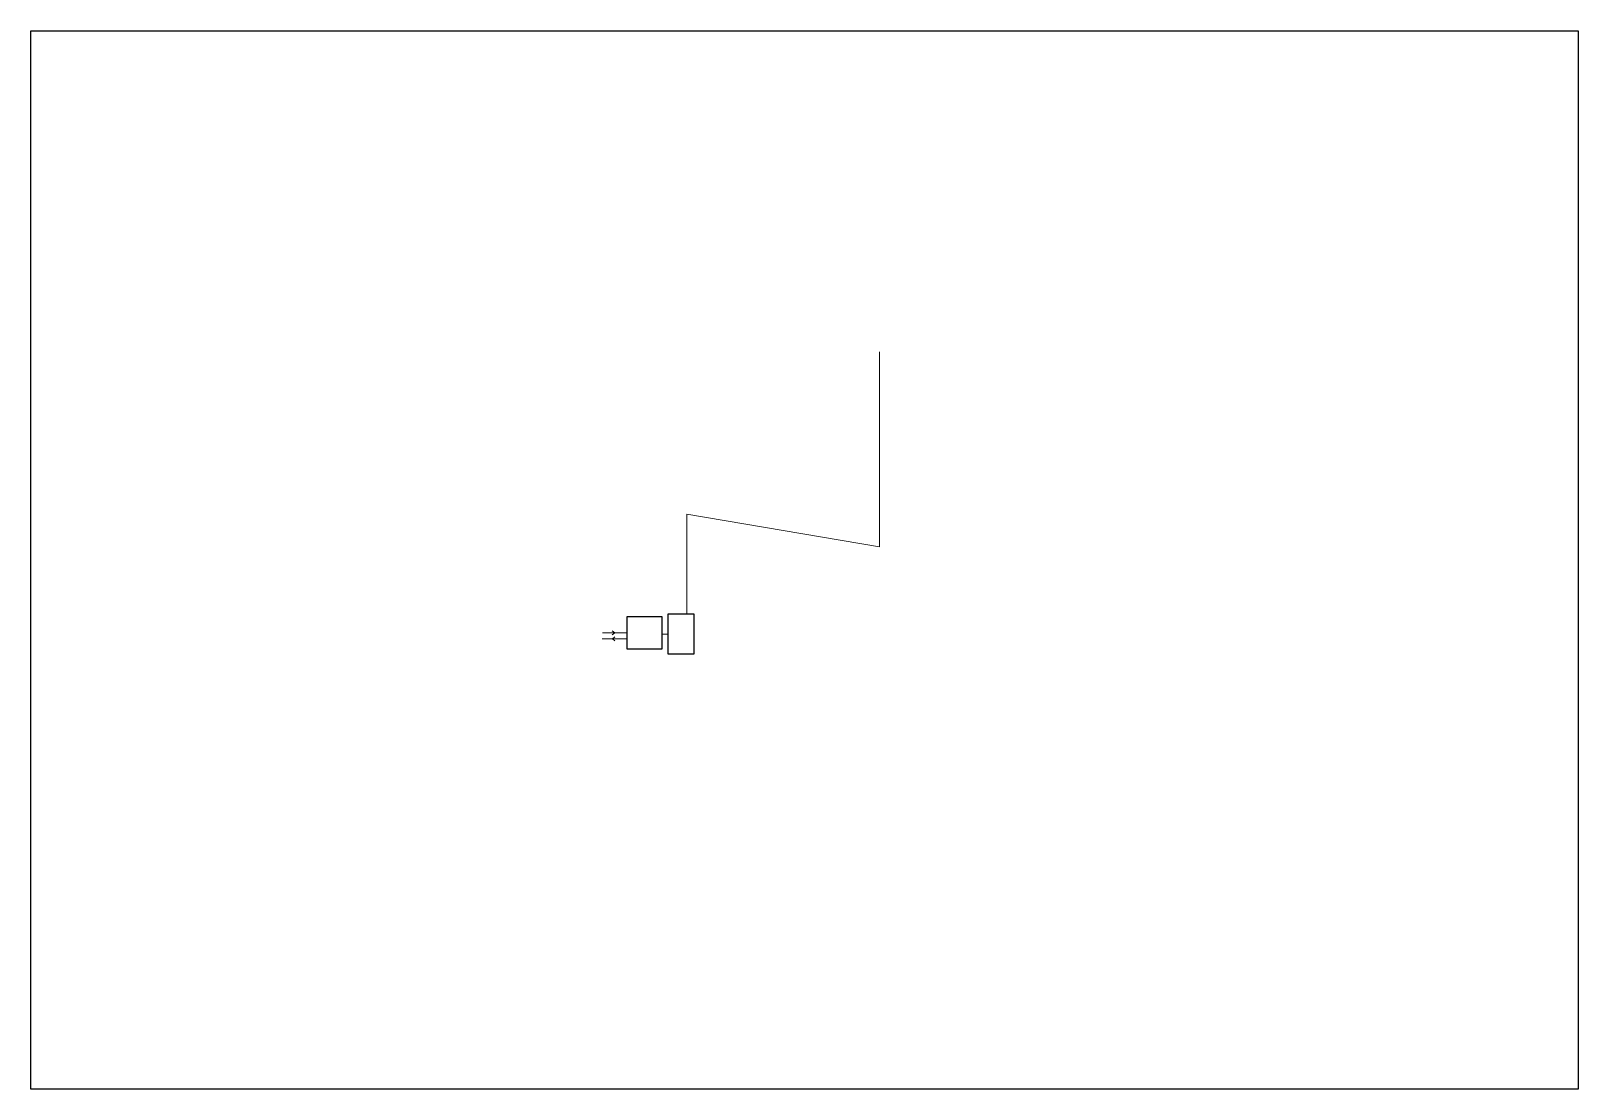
# Model space of a CAD drawing. Header units: centimetres. Extents: x -31425 to 547589, y -58792 to 172981.
# Drawn here: x 104907 to 167542, y -58792 to -15932 of the extents above; entities that cross this region are included whole.
import ezdxf

# ---------------------------------------------------------------- set-up
doc = ezdxf.new("R2010")
doc.units = ezdxf.units.CM
doc.layers.get('0').update_dxf_attribs({"color": 4})
picture_1 = doc.add_image_def('image1.png', size_in_pixel=(757, 518))
picture_2 = doc.add_image_def('image2.png', size_in_pixel=(473, 445))
picture_3 = doc.add_image_def('image3.png', size_in_pixel=(263, 414))

msp = doc.modelspace()

# ---------------------------------------------------------------- linework, layer by layer
at = {"color": 251, "lineweight": 5}
for p, q in [((139258.855, -28926.939), (139258.855, -36832.559)), ((139258.855, -36832.559), (131463.22, -35510.922)), ((131463.22, -35510.922), (131463.22, -39562.492)), ((128037.269, -40554.487), (129045.503, -40554.487)), ((129045.503, -40317.244), (128047.054, -40317.244)), ((128443.36, -40236.464), (128546.278, -40317.244)), ((128443.36, -40398.024), (128546.278, -40317.244)), ((128549.899, -40473.549), (128446.981, -40554.329)), ((128549.899, -40635.11), (128446.981, -40554.329)), ((130703.064, -40361.6), (130451.791, -40361.6))]:
    msp.add_line(p, q, dxfattribs=at)

# ---------------------------------------------------------------- pictures from other files: only their frames are drawn
image = msp.add_image(picture_1, insert=(104906.585, -58791.994), size_in_units=(62635.627, 42860.31))
image = msp.add_image(picture_2, insert=(129045.503, -40978.764), size_in_units=(1406.288, 1323.041))
image = msp.add_image(picture_3, insert=(130703.064, -41177.249), size_in_units=(1036.307, 1631.298))

doc.saveas('drawing.dxf')
